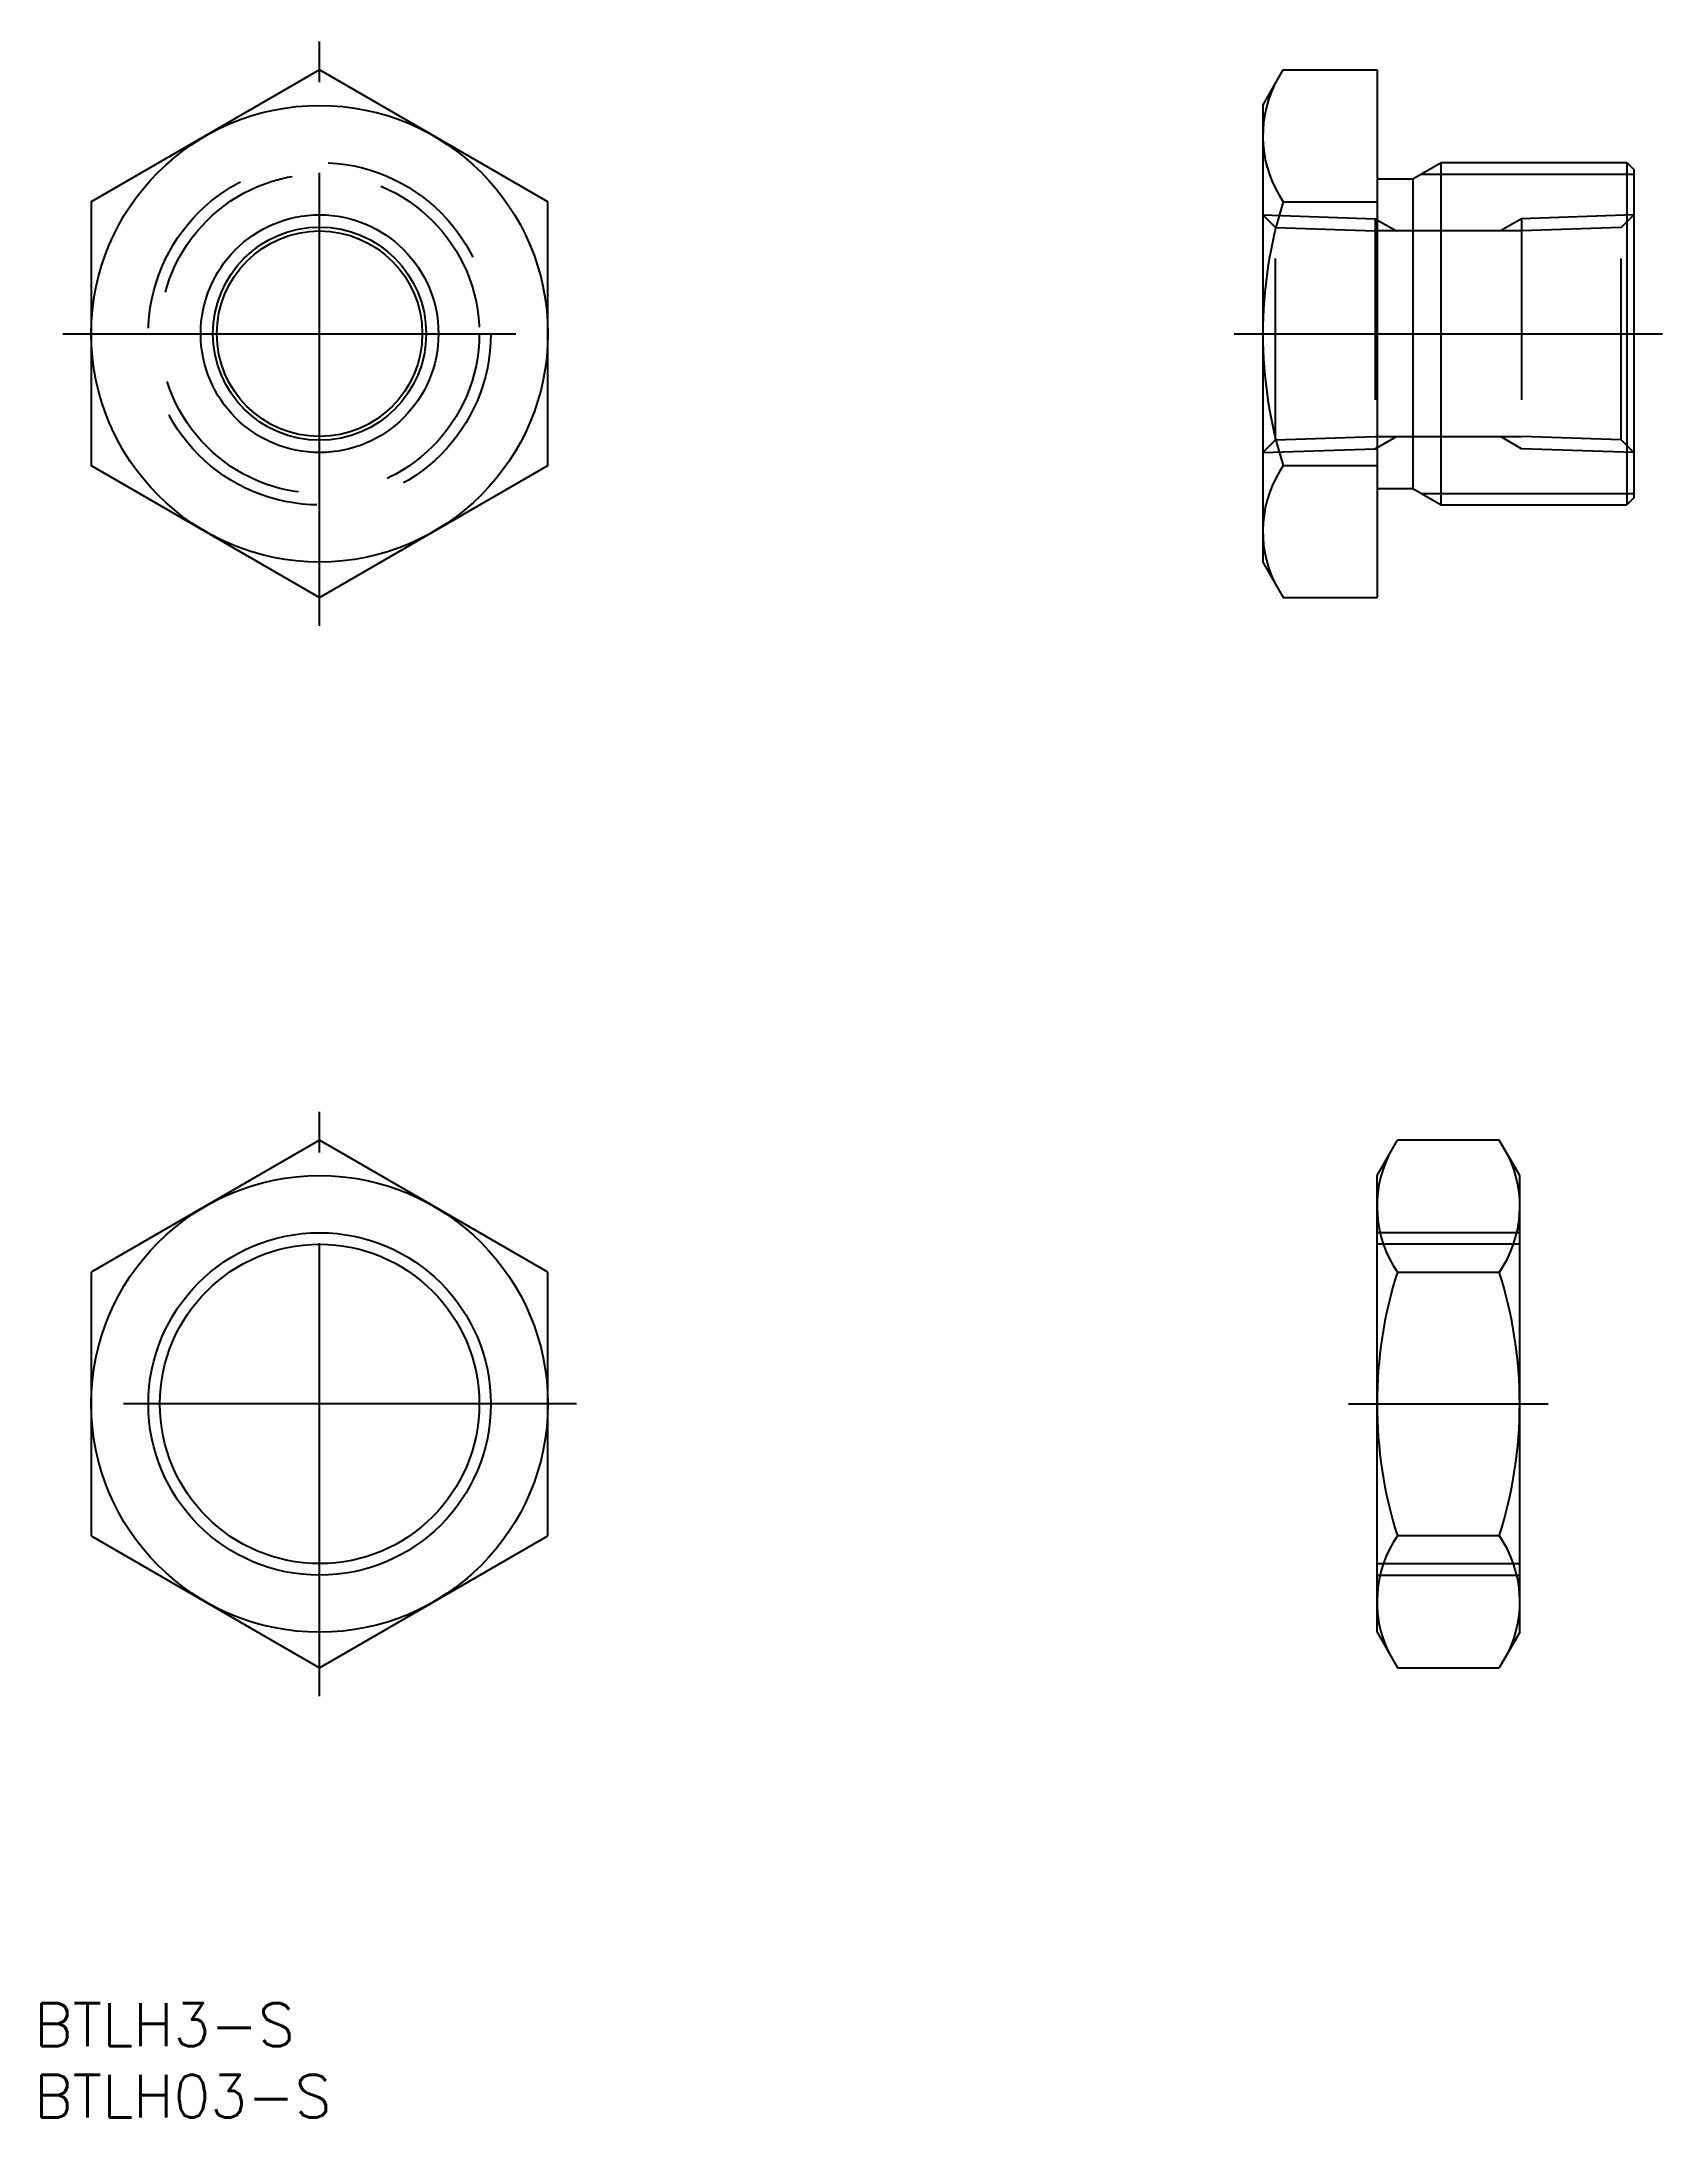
# Model space of a CAD drawing. Extents: x -19 to 94, y -125 to 20.
import ezdxf

# ---------------------------------------------------------------- set-up
doc = ezdxf.new("R2010")
doc.units = 0
doc.linetypes.add('CENTER', pattern=[50.8, 31.75, -6.35, 6.35, -6.35])
doc.linetypes.add('DASHED', pattern=[19.05, 12.7, -6.35])
doc.layers.get('0').update_dxf_attribs({"linetype": 'CONTINUOUS'})
doc.layers.add('CENTER', color=1, linetype='CENTER')
doc.styles.get("Standard").update_dxf_attribs({"font": 'txt.shx', "height": 3, "bigfont": 'bigfont.shx'})

msp = doc.modelspace()

# ---------------------------------------------------------------- linework, layer by layer
at = {"color": 7, "linetype": 'CONTINUOUS'}
for p, q in [((66.1, 16), (67.53, 18.48)), ((67.53, 18.48), (74.1, 18.48)), ((74.1, 18.48), (74.1, -18.48)), ((66.1, 16), (66.1, -16)), ((76.6, 10.85), (78.6, 12)), ((78.6, 12), (91.6, 12)), ((78.6, -12), (78.6, 12)), ((91.6, 12), (92.1, 11.5)), ((91.6, 12), (91.6, -12)), ((74.1, 10.85), (76.6, 10.85)), ((76.6, 10.85), (76.6, -10.85)), ((92.1, 11.5), (92.1, -11.5)), ((67.53, 9.24), (74.1, 9.24)), ((67.53, -9.24), (74.1, -9.24)), ((74.1, -10.85), (76.6, -10.85)), ((76.6, -10.85), (78.6, -12)), ((92.1, -11.5), (91.6, -12)), ((78.6, -12), (91.6, -12)), ((66.1, -16), (67.53, -18.48)), ((67.53, -18.48), (74.1, -18.48)), ((0, -56.52), (-16, -65.76)), ((16, -65.76), (0, -56.52)), ((74.1, -59), (75.53, -56.52)), ((82.67, -56.52), (75.53, -56.52)), ((84.1, -59), (82.67, -56.52)), ((74.1, -91), (74.1, -59)), ((84.1, -91), (84.1, -59)), ((-16, -65.76), (-16, -84.24)), ((16, -84.24), (16, -65.76)), ((75.53, -65.76), (82.67, -65.76)), ((-16, -84.24), (0, -93.48)), ((0, -93.48), (16, -84.24)), ((82.67, -84.24), (75.53, -84.24)), ((74.1, -91), (75.53, -93.48)), ((84.1, -91), (82.67, -93.48)), ((75.53, -93.48), (82.67, -93.48))]:
    msp.add_line(p, q, dxfattribs=at)
at = {"color": 3, "linetype": 'CONTINUOUS'}
for p, q in [((77.19, 11.19), (92.1, 11.19)), ((77.19, -11.19), (92.1, -11.19))]:
    msp.add_line(p, q, dxfattribs=at)
at = {"color": 3, "linetype": 'DASHED'}
for p, q in [((66.1, 8.33), (73.98, 8.06)), ((66.1, 8.33), (66.99, 7.44)), ((66.99, -7.44), (66.99, 7.44)), ((66.99, 7.44), (73.98, 7.2)), ((73.98, 8.06), (73.98, -8.06)), ((73.98, 8.06), (75.46, 7.2)), ((84.23, 8.06), (82.75, 7.2)), ((92.1, 8.33), (84.23, 8.06)), ((84.23, 8.06), (84.23, -8.06)), ((91.22, 7.44), (84.23, 7.2)), ((92.1, 8.33), (91.22, 7.44)), ((91.22, -7.44), (91.22, 7.44)), ((84.23, 7.2), (73.98, 7.2)), ((66.99, -7.44), (73.98, -7.2)), ((73.98, -8.06), (75.46, -7.2)), ((73.98, -7.2), (84.23, -7.2)), ((84.23, -8.06), (82.75, -7.2)), ((91.22, -7.44), (84.23, -7.2)), ((66.1, -8.33), (66.99, -7.44)), ((66.1, -8.33), (73.98, -8.06)), ((92.1, -8.33), (84.23, -8.06)), ((92.1, -8.33), (91.22, -7.44)), ((84.1, -63), (74.1, -63)), ((84.1, -63.81), (74.1, -63.81)), ((74.1, -86.19), (84.1, -86.19)), ((74.1, -87), (84.1, -87))]:
    msp.add_line(p, q, dxfattribs=at)
at = {"color": 7, "linetype": 'CONTINUOUS'}
msp.add_lwpolyline([(16, 9.24), (0, 18.48), (-16, 9.24), (-16, -9.24), (0, -18.48), (16, -9.24)], close=True, dxfattribs=at)
for centre, radius in [((0, 0), 16), ((0, 0), 7.47), ((0, 0), 7.2), ((0, -75), 16), ((0, -75), 11.19)]:
    msp.add_circle(centre, radius, dxfattribs=at)
at = {"color": 3, "linetype": 'DASHED'}
for radius in [12, 11.19]:
    msp.add_circle((0, 0), radius, dxfattribs=at)
at = {"color": 3, "linetype": 'CONTINUOUS'}
for centre, radius in [((0, 0), 8.33), ((0, -75), 12)]:
    msp.add_circle(centre, radius, dxfattribs=at)
at = {"color": 7, "linetype": 'CONTINUOUS'}
for centre, radius, start, end in [((74.28, 13.86), 8.18, 154.3842, 214.3842), ((96.67, 0), 30.57, 162.412, 197.588), ((74.28, -13.86), 8.18, 145.6158, 205.6158), ((82.28, -61.14), 8.18, 154.3842, 214.3842), ((75.93, -61.14), 8.18, 325.6158, 25.6158), ((104.67, -75), 30.57, 162.412, 197.588), ((53.53, -75), 30.57, 342.412, 17.588), ((82.28, -88.86), 8.18, 145.6158, 205.6158), ((75.93, -88.86), 8.18, 334.3842, 34.3842)]:
    msp.add_arc(centre, radius, start, end, dxfattribs=at)
at = {"layer": 'CENTER', "color": 1, "linetype": 'CENTER'}
for p, q in [((0, -20.48), (0, 20.48)), ((-18, 0), (18, 0)), ((64.1, 0), (94.1, 0)), ((0, -95.48), (0, -54.52)), ((18, -75), (-18, -75)), ((72.1, -75), (86.1, -75))]:
    msp.add_line(p, q, dxfattribs=at)

# ---------------------------------------------------------------- texts
at = {"color": 7, "linetype": 'CONTINUOUS'}
for s, p in [('BTLH3-S', (-20, -120)), ('BTLH03-S', (-20, -125))]:
    msp.add_text(s, height=3, dxfattribs=at).set_placement(p)

doc.saveas('drawing.dxf')
